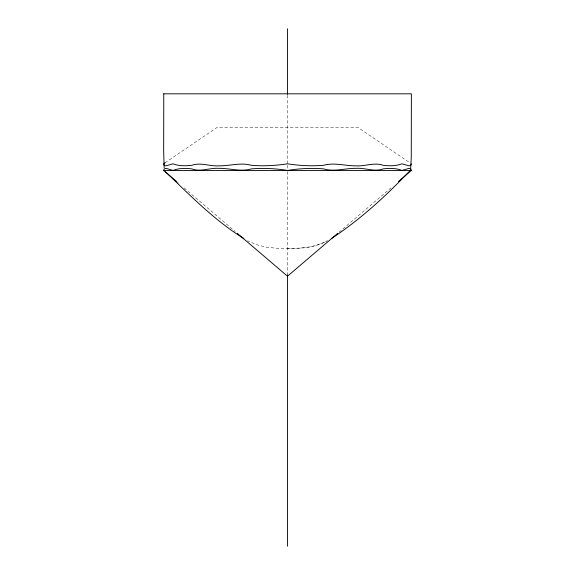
<?xml version="1.0" encoding="UTF-8"?>
<svg xmlns="http://www.w3.org/2000/svg" width="575" height="575" viewBox="0 0 575 575"><rect width="100%" height="100%" fill="white"/><g stroke="black" fill="none" stroke-linecap="round" stroke-linejoin="round"><path stroke-width="0.43" stroke-dasharray="2.88 2.16" d="M339.113 232.142L390.928 187.91M165.075 162.818L216.883 127.535L358.117 127.535L409.925 162.818M287.5 248.35L299.129 248.177C308.955 247.868 318.672 245.36 327.362 240.76C311.621 249.442 293.236 248.544 275.871 248.177L265.887 247.128L256.687 244.706L247.638 240.76M177.251 182.095L178.617 183.26M184.072 187.91L235.204 231.56M287.5 95.234L287.5 164.414M287.5 165.312L287.5 170.703M287.5 171.602L287.5 274.922"/><path stroke-width="0.86" d="M163.76 93.811L163.674 151.189L164.148 167.72M410.607 169.244L411.262 157.672L411.384 93.811L163.616 93.811M176.568 181.513L163.616 170.452L164.213 168.863L165.995 168.346L173.053 170.452C178.983 168.022 185.481 168.166 191.734 168.863C200.646 172.241 209.544 167.72 218.673 168.346C229.741 168.137 240.594 172.119 251.548 168.863C263.551 167.922 275.619 168.497 287.5 170.452C299.381 168.497 311.449 167.922 323.452 168.863C334.406 172.119 345.259 168.137 356.327 168.346C365.456 167.72 374.354 172.241 383.259 168.863C389.519 168.166 396.017 168.022 401.947 170.452L409.005 168.346L410.787 168.863L411.384 170.452L398.432 181.513M411.384 163.81L410.787 165.32L409.005 165.844L401.947 163.81C395.988 166.118 389.512 166.031 383.259 165.32C374.347 162.107 365.441 166.405 356.327 165.844C345.266 166.01 334.406 162.229 323.452 165.32C311.449 166.276 299.388 165.657 287.5 163.81C275.612 165.657 263.551 166.276 251.548 165.32C240.594 162.229 229.734 166.01 218.673 165.844C209.559 166.405 200.646 162.107 191.734 165.32C185.481 166.031 179.012 166.118 173.053 163.81L165.995 165.844L164.213 165.32L163.616 163.81L165.075 162.818M410.291 170.322C386.723 195.378 360.69 219.14 331.926 238.237M337.755 233.306L287.5 276.201L237.245 233.306M163.616 170.452L411.384 170.452M243.822 238.524C214.576 220.477 190.282 195.514 165.593 171.868M287.5 28.75L287.5 94.336M287.5 274.922L287.5 546.25"/></g></svg>
